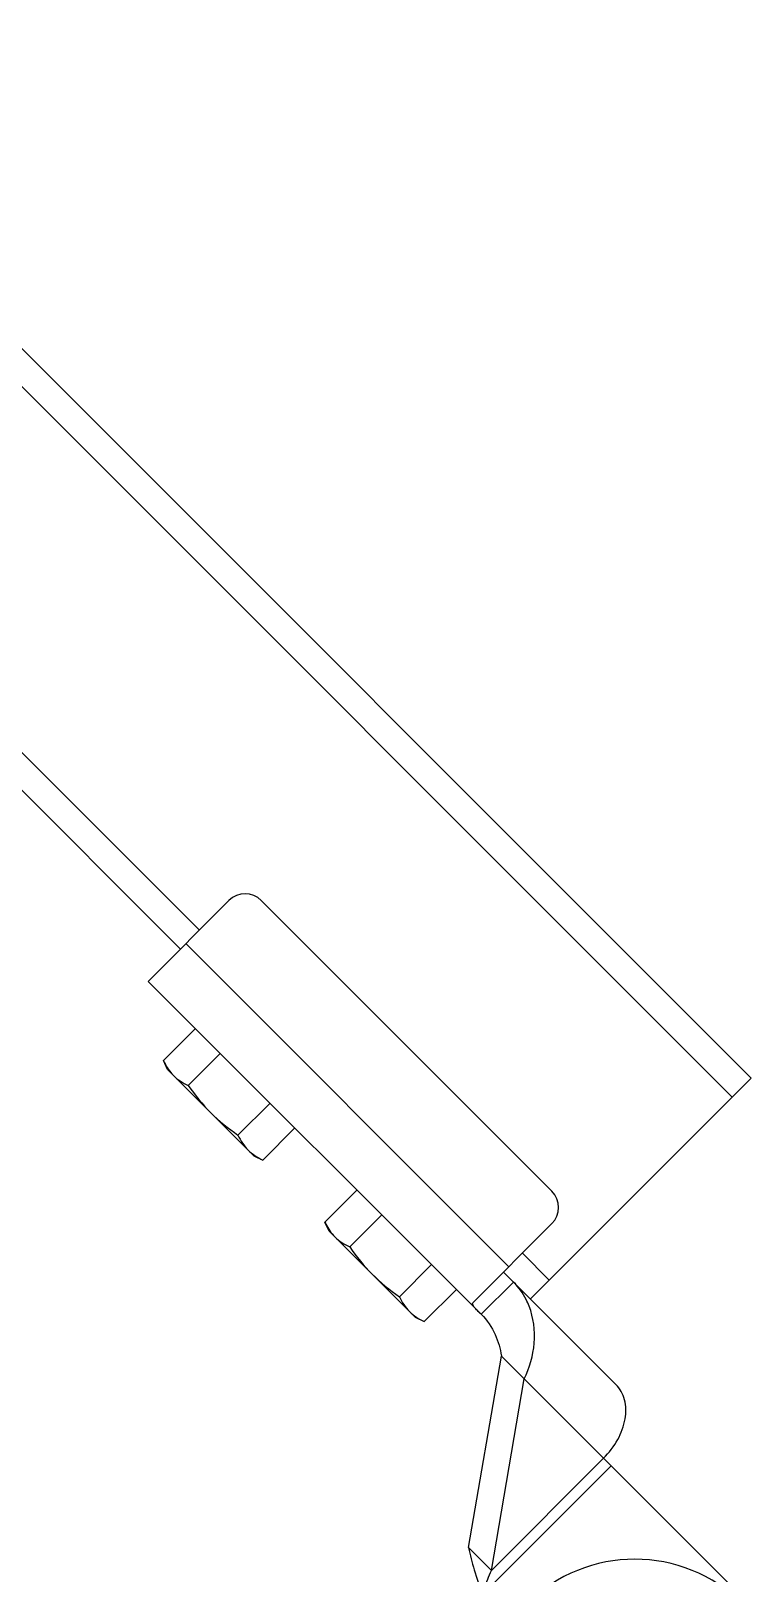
# Model space of a CAD drawing. Extents: x 1382187 to 1725648, y 860327 to 1571294.
# Drawn here: x 1510898 to 1512025, y 1211118 to 1213530 of the extents above; entities that cross this region are included whole.
import ezdxf

# ---------------------------------------------------------------- set-up
doc = ezdxf.new("R2010")
doc.units = 0
doc.header["$LTSCALE"] = 1000
doc.header["$MEASUREMENT"] = 0

msp = doc.modelspace()

# ---------------------------------------------------------------- linework, layer by layer
at = {"linetype": 'Continuous'}
for p, q in [((1507816, 1216101), (1512024.8, 1211892.2)), ((1507786.5, 1216071.5), (1511995.3, 1211862.7)), ((1508047.5, 1215238.1), (1511161.8, 1212123.7)), ((1508018, 1215208.6), (1511132.4, 1212094.2)), ((1511081.8, 1212043.7), (1511208.1, 1212170)), ((1511258.6, 1212170), (1511713.3, 1211715.4)), ((1511140.8, 1212102.7), (1511645.9, 1211597.5)), ((1511602.6, 1211523), (1511081.8, 1212043.7)), ((1511155.6, 1211969.9), (1511105.5, 1211919.9)), ((1511194.5, 1211931.1), (1511144.4, 1211881)), ((1511112.2, 1211905.6), (1511105.5, 1211919.9)), ((1511112.2, 1211905.6), (1511246.9, 1211770.9)), ((1512024.8, 1211892.2), (1511679.6, 1211547)), ((1511272.3, 1211853.3), (1511222.2, 1211803.2)), ((1511311.2, 1211814.4), (1511261.1, 1211764.3)), ((1511246.9, 1211770.9), (1511261.1, 1211764.3)), ((1511408.2, 1211717.4), (1511358.1, 1211667.3)), ((1511364.7, 1211653.1), (1511358.1, 1211667.3)), ((1511447.1, 1211678.5), (1511397, 1211628.4)), ((1511589.4, 1211541), (1511713.3, 1211664.9)), ((1511364.7, 1211653.1), (1511499.4, 1211518.4)), ((1511667, 1211618.6), (1511709.1, 1211576.5)), ((1511524.8, 1211600.7), (1511474.8, 1211550.6)), ((1511637.5, 1211589.1), (1511813.7, 1211412.9)), ((1511602.6, 1211523), (1511653.1, 1211573.5)), ((1511563.7, 1211561.8), (1511513.6, 1211511.7)), ((1511499.4, 1211518.4), (1511513.6, 1211511.7)), ((1511582.9, 1211158.3), (1511634.2, 1211457.7)), ((1511634.2, 1211457.7), (1512011.1, 1211080.7)), ((1511618.6, 1211122.5), (1511670, 1211421.9)), ((1511794, 1211297.9), (1511618.6, 1211122.5)), ((1511604.6, 1211084.8), (1511805.9, 1211286)), ((1511582.9, 1211158.3), (1511618.6, 1211122.5))]:
    msp.add_line(p, q, dxfattribs=at)
for centre, radius, start, end in [((1511233.4, 1212144.8), 35.7, 45, 135), ((1511688, 1211690.1), 35.7, 315, 45), ((1511842.8, 1210902), 238.1, 45, 225)]:
    msp.add_arc(centre, radius, start, end, dxfattribs=at)
for points, knots in [([(1511105.5, 1211919.9), (1511106.1, 1211918.7), (1511108.3, 1211914), (1511111, 1211909.5), (1511113.2, 1211906.3)], [0, 0, 0, 0, 0.253346, 1, 1, 1, 1]), ([(1511121.2, 1211896.6), (1511124.4, 1211893.4), (1511131.8, 1211887.4), (1511140.1, 1211883), (1511144.4, 1211881)], [0, 0, 0, 0, 0.493589, 1, 1, 1, 1]), ([(1511222.2, 1211803.2), (1511224.2, 1211798.9), (1511228.7, 1211790.6), (1511234.6, 1211783.2), (1511237.8, 1211780)], [0, 0, 0, 0, 0.506411, 1, 1, 1, 1]), ([(1511237.8, 1211780), (1511241.1, 1211776.7), (1511248.5, 1211770.8), (1511256.8, 1211766.3), (1511261.1, 1211764.3)], [0, 0, 0, 0, 0.493589, 1, 1, 1, 1]), ([(1511358.1, 1211667.3), (1511358.7, 1211666.1), (1511360.9, 1211661.4), (1511363.5, 1211656.9), (1511365.7, 1211653.7)], [0, 0, 0, 0, 0.253346, 1, 1, 1, 1]), ([(1511373.7, 1211644.1), (1511377, 1211640.8), (1511384.4, 1211634.9), (1511392.7, 1211630.4), (1511397, 1211628.4)], [0, 0, 0, 0, 0.493589, 1, 1, 1, 1]), ([(1511677.6, 1211535.7), (1511676.2, 1211539.2), (1511670.1, 1211553), (1511661.1, 1211565.5), (1511653.1, 1211573.5)], [0, 0, 0, 0, 0.252907, 1, 1, 1, 1]), ([(1511474.8, 1211550.6), (1511476.8, 1211546.3), (1511481.2, 1211538), (1511487.1, 1211530.7), (1511490.4, 1211527.4)], [0, 0, 0, 0, 0.506411, 1, 1, 1, 1]), ([(1511602.6, 1211523), (1511600.6, 1211525), (1511596.7, 1211528.9), (1511592.1, 1211533.6), (1511587.8, 1211539.4), (1511589.4, 1211541)], [0, 0, 0, 0, 0.378665, 0.693291, 1, 1, 1, 1]), ([(1511490.4, 1211527.4), (1511493.7, 1211524.1), (1511501.1, 1211518.2), (1511509.3, 1211513.7), (1511513.6, 1211511.7)], [0, 0, 0, 0, 0.493589, 1, 1, 1, 1]), ([(1511602.6, 1211523), (1511611.7, 1211513.9), (1511625.8, 1211493.1), (1511632.4, 1211469.2), (1511634.2, 1211457.7)], [0, 0, 0, 0, 0.522516, 1, 1, 1, 1]), ([(1511670, 1211421.9), (1511678.4, 1211439.4), (1511689.3, 1211477.6), (1511684.6, 1211517.6), (1511677.6, 1211535.7)], [0, 0, 0, 0, 0.500769, 1, 1, 1, 1]), ([(1511794, 1211297.9), (1511802.6, 1211306.6), (1511817.2, 1211325.7), (1511829.3, 1211357.7), (1511829.5, 1211388.9), (1511820, 1211406.6), (1511813.7, 1211412.9)], [0, 0, 0, 0, 0.287971, 0.555344, 0.790532, 1, 1, 1, 1]), ([(1511582.9, 1211158.3), (1511585, 1211146.5), (1511591.9, 1211121.8), (1511600.2, 1211097.6), (1511604.6, 1211084.8)], [0, 0, 0, 0, 0.468219, 1, 1, 1, 1]), ([(1511604.6, 1211084.8), (1511605.7, 1211088), (1511609.8, 1211100.8), (1511614.3, 1211113.5), (1511618.6, 1211122.5)], [0, 0, 0, 0, 0.254643, 1, 1, 1, 1])]:
    msp.add_open_spline(points, degree=3, knots=knots, dxfattribs=at)
for points in [[(1511113.2, 1211906.3), (1511115.5, 1211902.9), (1511118.2, 1211899.6), (1511121.2, 1211896.6)], [(1511144.4, 1211881), (1511154.9, 1211865.8), (1511166.5, 1211851.3), (1511179.5, 1211838.3)], [(1511179.5, 1211838.3), (1511192.5, 1211825.3), (1511207, 1211813.7), (1511222.2, 1211803.2)], [(1511365.7, 1211653.7), (1511368.1, 1211650.3), (1511370.8, 1211647), (1511373.7, 1211644.1)], [(1511397, 1211628.4), (1511407.5, 1211613.3), (1511419.1, 1211598.7), (1511432.1, 1211585.7)], [(1511432.1, 1211585.7), (1511445.1, 1211572.7), (1511459.6, 1211561.1), (1511474.8, 1211550.6)]]:
    msp.add_open_spline(points, degree=3, dxfattribs=at)

doc.saveas('drawing.dxf')
